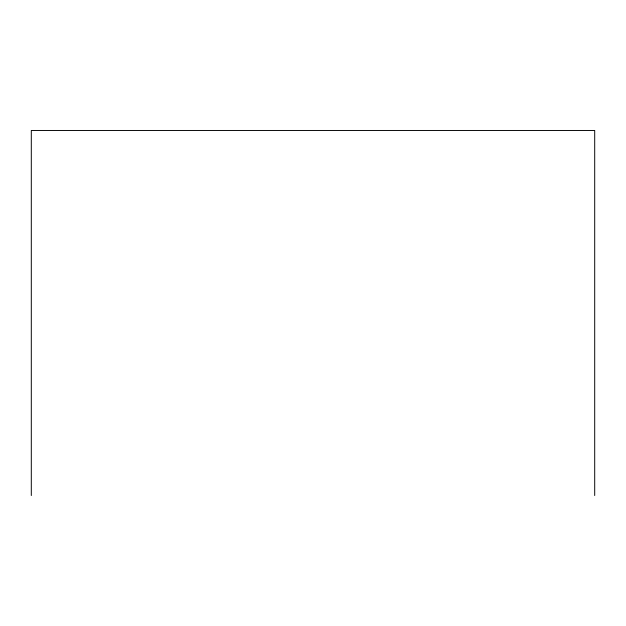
<?xml version="1.0" encoding="UTF-8"?>
<svg xmlns="http://www.w3.org/2000/svg" width="626" height="626" viewBox="0 0 626 626"><rect width="100%" height="100%" fill="white"/><g stroke="black" fill="none" stroke-linecap="round" stroke-linejoin="round"><path stroke-width="0.94" d="M594.7 495.534L594.7 130.466L31.3 130.466L31.3 495.534"/></g></svg>
